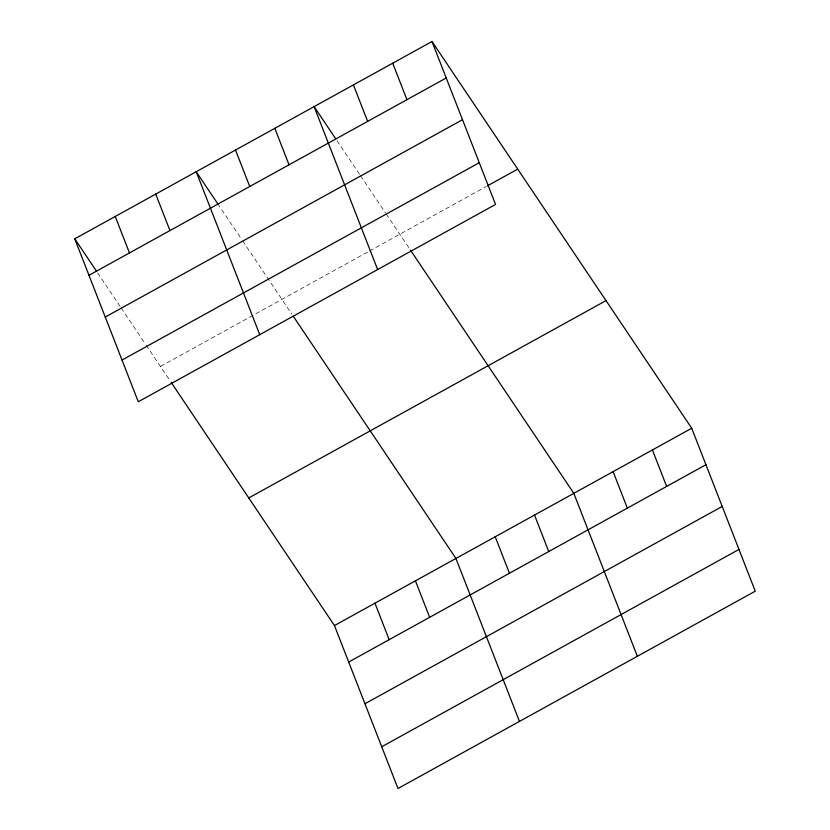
<?xml version="1.0" encoding="UTF-8"?>
<svg xmlns="http://www.w3.org/2000/svg" width="830" height="830" viewBox="0 0 830 830"><rect width="100%" height="100%" fill="white"/><g stroke="black" fill="none" stroke-linecap="round" stroke-linejoin="round"><path stroke-width="0.62" stroke-dasharray="4.15 3.11" d="M160.46 366.445L368.385 251.604M369.506 250.982L486.276 186.491M336.97 140.654L359.826 174.684M360.542 175.742L385.535 212.968M386.251 214.036L409.792 249.083M217.647 203.641L241.935 239.797M242.64 240.866L291.89 314.197M97.608 272.852L120.464 306.893M121.18 307.951L145.458 344.108M146.173 345.176L170.43 381.292"/><path stroke-width="1.25" d="M432.005 41.5L495.541 204.439L138.288 401.762L74.752 238.822L432.005 41.5L691.712 428.239L755.248 591.178L397.995 788.5L334.459 625.561L171.136 382.35M88.976 275.301L446.229 77.978M105.254 317.039L462.507 119.717M122.01 360.033L479.263 162.711M487.397 185.868L517.713 169.123M248.761 497.938L606.014 300.616M334.459 625.561L691.712 428.239M348.683 662.039L705.936 464.717M364.951 703.767L722.214 506.445M381.717 746.772L738.97 549.439M335.538 138.527L314.114 106.614L377.64 269.563M410.497 250.141L573.821 493.352L637.347 656.291M217.647 203.641L196.222 171.737L259.749 334.677M293.322 316.323L455.929 558.466L519.456 721.415M74.752 238.822L96.187 270.725M652.422 449.943L666.646 486.422M613.121 471.648L627.345 508.126M392.714 63.205L406.939 99.683M534.52 515.057L548.744 551.535M353.414 84.909L367.638 121.388M495.23 536.761L509.454 573.24M274.813 128.318L289.037 164.807M415.436 580.834L429.66 617.312M235.523 150.033L249.747 186.511M374.952 603.192L389.177 639.671M155.729 194.096L169.953 230.574M115.246 216.464L129.47 252.943"/></g></svg>
